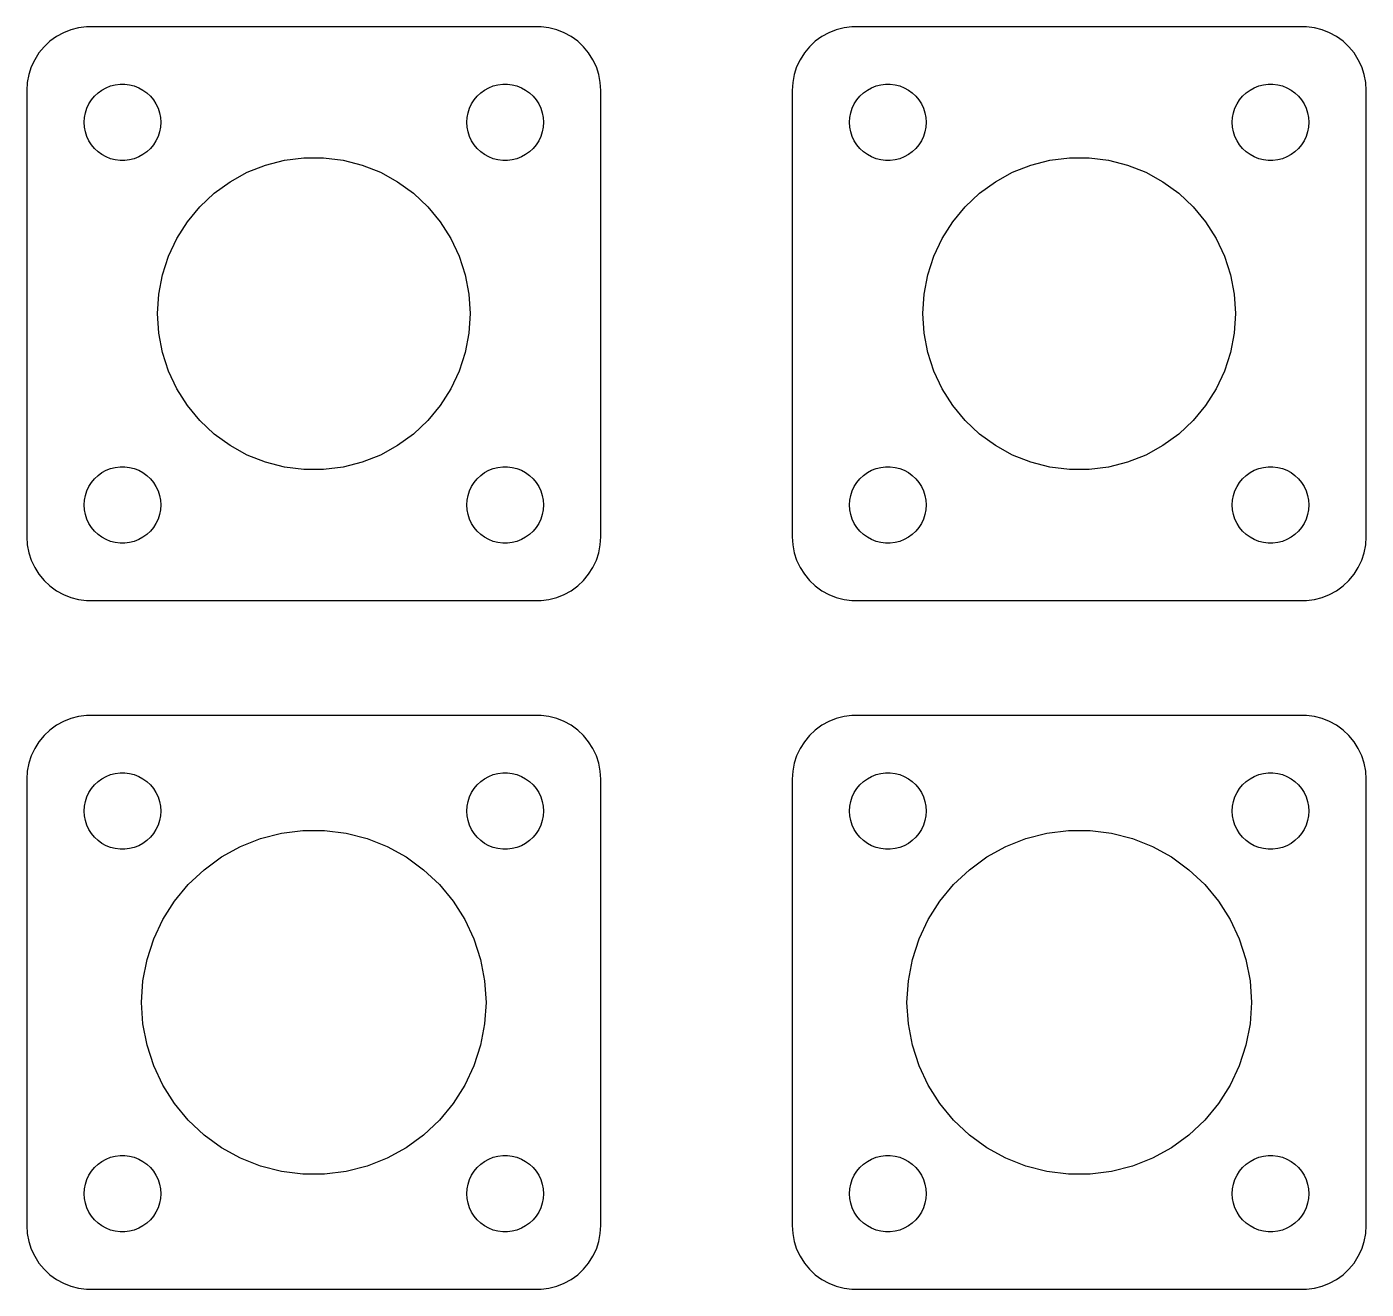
# Model space of a CAD drawing. Header units: metres. Extents: x -22 to 82, y 86 to 184.
import ezdxf

# ---------------------------------------------------------------- set-up
doc = ezdxf.new("R2010")
doc.units = ezdxf.units.M

msp = doc.modelspace()

# ---------------------------------------------------------------- linework, layer by layer
for p, q in [((-19.6289, 184.024), (-20.1791, 183.722)), ((-19.0451, 184.255), (-19.6289, 184.024)), ((-18.4369, 184.411), (-19.0451, 184.255)), ((-17.8139, 184.49), (-18.4369, 184.411)), ((17.8139, 184.49), (-17.8139, 184.49)), ((18.4369, 184.411), (17.8139, 184.49)), ((19.0451, 184.255), (18.4369, 184.411)), ((19.6289, 184.024), (19.0451, 184.255)), ((20.1791, 183.722), (19.6289, 184.024)), ((40.3711, 184.024), (39.8209, 183.722)), ((40.9549, 184.255), (40.3711, 184.024)), ((41.5631, 184.411), (40.9549, 184.255)), ((42.186, 184.49), (41.5631, 184.411)), ((77.8139, 184.49), (42.186, 184.49)), ((78.4369, 184.411), (77.8139, 184.49)), ((79.0451, 184.255), (78.4369, 184.411)), ((79.6289, 184.024), (79.0451, 184.255)), ((80.1791, 183.722), (79.6289, 184.024)), ((-21.1448, 182.923), (-21.5451, 182.439)), ((-20.6871, 183.353), (-21.1448, 182.923)), ((-20.1791, 183.722), (-20.6871, 183.353)), ((20.6871, 183.353), (20.1791, 183.722)), ((21.1448, 182.923), (20.6871, 183.353)), ((21.5451, 182.439), (21.1448, 182.923)), ((38.8551, 182.923), (38.4549, 182.439)), ((39.3129, 183.353), (38.8551, 182.923)), ((39.8209, 183.722), (39.3129, 183.353)), ((80.6871, 183.353), (80.1791, 183.722)), ((81.1448, 182.923), (80.6871, 183.353)), ((81.5451, 182.439), (81.1448, 182.923)), ((-21.8815, 181.909), (-22.1489, 181.341)), ((-21.5451, 182.439), (-21.8815, 181.909)), ((21.8815, 181.909), (21.5451, 182.439)), ((22.1489, 181.341), (21.8815, 181.909)), ((38.1185, 181.909), (37.8511, 181.341)), ((38.4549, 182.439), (38.1185, 181.909)), ((81.8815, 181.909), (81.5451, 182.439)), ((82.1489, 181.341), (81.8815, 181.909)), ((-22.3429, 180.743), (-22.4606, 180.127)), ((-22.1489, 181.341), (-22.3429, 180.743)), ((22.3429, 180.743), (22.1489, 181.341)), ((22.4606, 180.127), (22.3429, 180.743)), ((37.6571, 180.743), (37.5394, 180.127)), ((37.8511, 181.341), (37.6571, 180.743)), ((82.3429, 180.743), (82.1489, 181.341)), ((82.4606, 180.127), (82.3429, 180.743)), ((-22.4606, 180.127), (-22.5, 179.5)), ((-16.6075, 179.533), (-16.2773, 179.714)), ((-16.2773, 179.714), (-15.927, 179.853)), ((-15.927, 179.853), (-15.5621, 179.947)), ((-15.5621, 179.947), (-15.1884, 179.994)), ((-15.1884, 179.994), (-14.8116, 179.994)), ((-14.8116, 179.994), (-14.4379, 179.947)), ((-14.4379, 179.947), (-14.0729, 179.853)), ((-14.0729, 179.853), (-13.7227, 179.714)), ((-13.7227, 179.714), (-13.3925, 179.533)), ((13.3925, 179.533), (13.7227, 179.714)), ((13.7227, 179.714), (14.0729, 179.853)), ((14.0729, 179.853), (14.4379, 179.947)), ((14.4379, 179.947), (14.8116, 179.994)), ((14.8116, 179.994), (15.1884, 179.994)), ((15.1884, 179.994), (15.5621, 179.947)), ((15.5621, 179.947), (15.927, 179.853)), ((15.927, 179.853), (16.2773, 179.714)), ((16.2773, 179.714), (16.6075, 179.533)), ((22.5, 179.5), (22.4606, 180.127)), ((37.5394, 180.127), (37.5, 179.5)), ((43.3925, 179.533), (43.7227, 179.714)), ((43.7227, 179.714), (44.0729, 179.853)), ((44.0729, 179.853), (44.4379, 179.947)), ((44.4379, 179.947), (44.8116, 179.994)), ((44.8116, 179.994), (45.1884, 179.994)), ((45.1884, 179.994), (45.5621, 179.947)), ((45.5621, 179.947), (45.927, 179.853)), ((45.927, 179.853), (46.2773, 179.714)), ((46.2773, 179.714), (46.6075, 179.533)), ((73.3925, 179.533), (73.7227, 179.714)), ((73.7227, 179.714), (74.073, 179.853)), ((74.073, 179.853), (74.4379, 179.947)), ((74.4379, 179.947), (74.8116, 179.994)), ((74.8116, 179.994), (75.1884, 179.994)), ((75.1884, 179.994), (75.5621, 179.947)), ((75.5621, 179.947), (75.927, 179.853)), ((75.927, 179.853), (76.2773, 179.714)), ((76.2773, 179.714), (76.6075, 179.533)), ((82.5, 179.5), (82.4606, 180.127)), ((-22.5, 179.5), (-22.5, 144.5)), ((-17.6289, 178.445), (-17.427, 178.763)), ((-17.427, 178.763), (-17.1869, 179.054)), ((-17.1869, 179.054), (-16.9123, 179.312)), ((-16.9123, 179.312), (-16.6075, 179.533)), ((-13.3925, 179.533), (-13.0877, 179.312)), ((-13.0877, 179.312), (-12.8131, 179.054)), ((-12.8131, 179.054), (-12.5729, 178.763)), ((-12.5729, 178.763), (-12.3711, 178.445)), ((12.3711, 178.445), (12.5729, 178.763)), ((12.5729, 178.763), (12.8131, 179.054)), ((12.8131, 179.054), (13.0877, 179.312)), ((13.0877, 179.312), (13.3925, 179.533)), ((16.6075, 179.533), (16.9123, 179.312)), ((16.9123, 179.312), (17.1869, 179.054)), ((17.1869, 179.054), (17.427, 178.763)), ((17.427, 178.763), (17.6289, 178.445)), ((22.5, 144.5), (22.5, 179.5)), ((37.5, 179.5), (37.5, 144.5)), ((42.3711, 178.445), (42.5729, 178.763)), ((42.5729, 178.763), (42.8131, 179.054)), ((42.8131, 179.054), (43.0877, 179.312)), ((43.0877, 179.312), (43.3925, 179.533)), ((46.6075, 179.533), (46.9123, 179.312)), ((46.9123, 179.312), (47.1869, 179.054)), ((47.1869, 179.054), (47.427, 178.763)), ((47.427, 178.763), (47.6289, 178.445)), ((72.3711, 178.445), (72.573, 178.763)), ((72.573, 178.763), (72.8131, 179.054)), ((72.8131, 179.054), (73.0877, 179.312)), ((73.0877, 179.312), (73.3925, 179.533)), ((76.6075, 179.533), (76.9123, 179.312)), ((76.9123, 179.312), (77.1869, 179.054)), ((77.1869, 179.054), (77.427, 178.763)), ((77.427, 178.763), (77.6289, 178.445)), ((82.5, 144.5), (82.5, 179.5)), ((-17.9763, 177.376), (-17.9057, 177.746)), ((-17.9057, 177.746), (-17.7893, 178.104)), ((-17.7893, 178.104), (-17.6289, 178.445)), ((-12.3711, 178.445), (-12.2107, 178.104)), ((-12.2107, 178.104), (-12.0942, 177.746)), ((-12.0942, 177.746), (-12.0237, 177.376)), ((12.0237, 177.376), (12.0942, 177.746)), ((12.0942, 177.746), (12.2107, 178.104)), ((12.2107, 178.104), (12.3711, 178.445)), ((17.6289, 178.445), (17.7893, 178.104)), ((17.7893, 178.104), (17.9057, 177.746)), ((17.9057, 177.746), (17.9763, 177.376)), ((42.0237, 177.376), (42.0942, 177.746)), ((42.0942, 177.746), (42.2107, 178.104)), ((42.2107, 178.104), (42.3711, 178.445)), ((47.6289, 178.445), (47.7893, 178.104)), ((47.7893, 178.104), (47.9057, 177.746)), ((47.9057, 177.746), (47.9763, 177.376)), ((72.0237, 177.376), (72.0943, 177.746)), ((72.0943, 177.746), (72.2107, 178.104)), ((72.2107, 178.104), (72.3711, 178.445)), ((77.6289, 178.445), (77.7893, 178.104)), ((77.7893, 178.104), (77.9057, 177.746)), ((77.9057, 177.746), (77.9763, 177.376)), ((-18, 177), (-17.9763, 177.376)), ((-17.9763, 176.624), (-18, 177)), ((-17.9057, 176.254), (-17.9763, 176.624)), ((-12.0237, 176.624), (-12.0942, 176.254)), ((-12.0237, 177.376), (-12, 177)), ((-12, 177), (-12.0237, 176.624)), ((12, 177), (12.0237, 177.376)), ((12.0237, 176.624), (12, 177)), ((12.0942, 176.254), (12.0237, 176.624)), ((17.9763, 176.624), (17.9057, 176.254)), ((17.9763, 177.376), (18, 177)), ((18, 177), (17.9763, 176.624)), ((42, 177), (42.0237, 177.376)), ((42.0237, 176.624), (42, 177)), ((42.0942, 176.254), (42.0237, 176.624)), ((47.9763, 176.624), (47.9057, 176.254)), ((47.9763, 177.376), (48, 177)), ((48, 177), (47.9763, 176.624)), ((72, 177), (72.0237, 177.376)), ((72.0237, 176.624), (72, 177)), ((72.0943, 176.254), (72.0237, 176.624)), ((77.9763, 176.624), (77.9057, 176.254)), ((77.9763, 177.376), (78, 177)), ((78, 177), (77.9763, 176.624)), ((-17.7893, 175.896), (-17.9057, 176.254)), ((-17.6289, 175.555), (-17.7893, 175.896)), ((-17.427, 175.237), (-17.6289, 175.555)), ((-12.3711, 175.555), (-12.5729, 175.237)), ((-12.2107, 175.896), (-12.3711, 175.555)), ((-12.0942, 176.254), (-12.2107, 175.896)), ((12.2107, 175.896), (12.0942, 176.254)), ((12.3711, 175.555), (12.2107, 175.896)), ((12.5729, 175.237), (12.3711, 175.555)), ((17.6289, 175.555), (17.427, 175.237)), ((17.7893, 175.896), (17.6289, 175.555)), ((17.9057, 176.254), (17.7893, 175.896)), ((42.2107, 175.896), (42.0942, 176.254)), ((42.3711, 175.555), (42.2107, 175.896)), ((42.5729, 175.237), (42.3711, 175.555)), ((47.6289, 175.555), (47.427, 175.237)), ((47.7893, 175.896), (47.6289, 175.555)), ((47.9057, 176.254), (47.7893, 175.896)), ((72.2107, 175.896), (72.0943, 176.254)), ((72.3711, 175.555), (72.2107, 175.896)), ((72.573, 175.237), (72.3711, 175.555)), ((77.6289, 175.555), (77.427, 175.237)), ((77.7893, 175.896), (77.6289, 175.555)), ((77.9057, 176.254), (77.7893, 175.896)), ((-17.1869, 174.946), (-17.427, 175.237)), ((-16.9123, 174.688), (-17.1869, 174.946)), ((-16.6075, 174.467), (-16.9123, 174.688)), ((-16.2773, 174.286), (-16.6075, 174.467)), ((-13.3925, 174.467), (-13.7227, 174.286)), ((-13.0877, 174.688), (-13.3925, 174.467)), ((-12.8131, 174.946), (-13.0877, 174.688)), ((-12.5729, 175.237), (-12.8131, 174.946)), ((12.8131, 174.946), (12.5729, 175.237)), ((13.0877, 174.688), (12.8131, 174.946)), ((13.3925, 174.467), (13.0877, 174.688)), ((13.7227, 174.286), (13.3925, 174.467)), ((16.6075, 174.467), (16.2773, 174.286)), ((16.9123, 174.688), (16.6075, 174.467)), ((17.1869, 174.946), (16.9123, 174.688)), ((17.427, 175.237), (17.1869, 174.946)), ((42.8131, 174.946), (42.5729, 175.237)), ((43.0877, 174.688), (42.8131, 174.946)), ((43.3925, 174.467), (43.0877, 174.688)), ((43.7227, 174.286), (43.3925, 174.467)), ((46.6075, 174.467), (46.2773, 174.286)), ((46.9123, 174.688), (46.6075, 174.467)), ((47.1869, 174.946), (46.9123, 174.688)), ((47.427, 175.237), (47.1869, 174.946)), ((72.8131, 174.946), (72.573, 175.237)), ((73.0877, 174.688), (72.8131, 174.946)), ((73.3925, 174.467), (73.0877, 174.688)), ((73.7227, 174.286), (73.3925, 174.467)), ((76.6075, 174.467), (76.2773, 174.286)), ((76.9123, 174.688), (76.6075, 174.467)), ((77.1869, 174.946), (76.9123, 174.688)), ((77.427, 175.237), (77.1869, 174.946)), ((-15.927, 174.147), (-16.2773, 174.286)), ((-15.5621, 174.053), (-15.927, 174.147)), ((-15.1884, 174.006), (-15.5621, 174.053)), ((-14.8116, 174.006), (-15.1884, 174.006)), ((-14.4379, 174.053), (-14.8116, 174.006)), ((-14.0729, 174.147), (-14.4379, 174.053)), ((-13.7227, 174.286), (-14.0729, 174.147)), ((-5.21579, 173.084), (-3.78545, 173.65)), ((-3.78545, 173.65), (-2.29541, 174.033)), ((-2.29541, 174.033), (-0.76918, 174.226)), ((-0.76918, 174.226), (0.76918, 174.226)), ((0.76918, 174.226), (2.29541, 174.033)), ((2.29541, 174.033), (3.78545, 173.65)), ((3.78545, 173.65), (5.21579, 173.084)), ((14.0729, 174.147), (13.7227, 174.286)), ((14.4379, 174.053), (14.0729, 174.147)), ((14.8116, 174.006), (14.4379, 174.053)), ((15.1884, 174.006), (14.8116, 174.006)), ((15.5621, 174.053), (15.1884, 174.006)), ((15.927, 174.147), (15.5621, 174.053)), ((16.2773, 174.286), (15.927, 174.147)), ((44.0729, 174.147), (43.7227, 174.286)), ((44.4379, 174.053), (44.0729, 174.147)), ((44.8116, 174.006), (44.4379, 174.053)), ((45.1884, 174.006), (44.8116, 174.006)), ((45.5621, 174.053), (45.1884, 174.006)), ((45.927, 174.147), (45.5621, 174.053)), ((46.2773, 174.286), (45.927, 174.147)), ((54.7842, 173.084), (56.2145, 173.65)), ((56.2145, 173.65), (57.7046, 174.033)), ((57.7046, 174.033), (59.2308, 174.226)), ((59.2308, 174.226), (60.7692, 174.226)), ((60.7692, 174.226), (62.2954, 174.033)), ((62.2954, 174.033), (63.7854, 173.65)), ((63.7854, 173.65), (65.2158, 173.084)), ((74.073, 174.147), (73.7227, 174.286)), ((74.4379, 174.053), (74.073, 174.147)), ((74.8116, 174.006), (74.4379, 174.053)), ((75.1884, 174.006), (74.8116, 174.006)), ((75.5621, 174.053), (75.1884, 174.006)), ((75.927, 174.147), (75.5621, 174.053)), ((76.2773, 174.286), (75.927, 174.147)), ((-7.80844, 171.439), (-6.56387, 172.343)), ((-6.56387, 172.343), (-5.21579, 173.084)), ((5.21579, 173.084), (6.56387, 172.343)), ((6.56387, 172.343), (7.80844, 171.439)), ((52.1916, 171.439), (53.4361, 172.343)), ((53.4361, 172.343), (54.7842, 173.084)), ((65.2158, 173.084), (66.5639, 172.343)), ((66.5639, 172.343), (67.8084, 171.439)), ((-8.92986, 170.386), (-7.80844, 171.439)), ((7.80844, 171.439), (8.92986, 170.386)), ((51.0701, 170.386), (52.1916, 171.439)), ((67.8084, 171.439), (68.9299, 170.386)), ((-9.91045, 169.2), (-8.92986, 170.386)), ((8.92986, 170.386), (9.91045, 169.2)), ((50.0895, 169.2), (51.0701, 170.386)), ((68.9299, 170.386), (69.9105, 169.2)), ((-10.7348, 167.901), (-9.91045, 169.2)), ((9.91045, 169.2), (10.7348, 167.901)), ((49.2652, 167.901), (50.0895, 169.2)), ((69.9105, 169.2), (70.7348, 167.901)), ((-11.3898, 166.51), (-10.7348, 167.901)), ((10.7348, 167.901), (11.3898, 166.51)), ((48.6102, 166.51), (49.2652, 167.901)), ((70.7348, 167.901), (71.3898, 166.51)), ((-11.8651, 165.046), (-11.3898, 166.51)), ((11.3898, 166.51), (11.8651, 165.046)), ((48.1349, 165.046), (48.6102, 166.51)), ((71.3898, 166.51), (71.8651, 165.046)), ((-12.1534, 163.535), (-11.8651, 165.046)), ((11.8651, 165.046), (12.1534, 163.535)), ((47.8466, 163.535), (48.1349, 165.046)), ((71.8651, 165.046), (72.1534, 163.535)), ((-12.25, 162), (-12.1534, 163.535)), ((12.1534, 163.535), (12.25, 162)), ((47.75, 162), (47.8466, 163.535)), ((72.1534, 163.535), (72.25, 162)), ((-12.1534, 160.465), (-12.25, 162)), ((12.25, 162), (12.1534, 160.465)), ((47.8466, 160.465), (47.75, 162)), ((72.25, 162), (72.1534, 160.465)), ((-11.8651, 158.954), (-12.1534, 160.465)), ((12.1534, 160.465), (11.8651, 158.954)), ((48.1349, 158.954), (47.8466, 160.465)), ((72.1534, 160.465), (71.8651, 158.954)), ((-11.3898, 157.49), (-11.8651, 158.954)), ((11.8651, 158.954), (11.3898, 157.49)), ((48.6102, 157.49), (48.1349, 158.954)), ((71.8651, 158.954), (71.3898, 157.49)), ((-10.7348, 156.099), (-11.3898, 157.49)), ((11.3898, 157.49), (10.7348, 156.099)), ((49.2652, 156.099), (48.6102, 157.49)), ((71.3898, 157.49), (70.7348, 156.099)), ((-9.91045, 154.8), (-10.7348, 156.099)), ((10.7348, 156.099), (9.91045, 154.8)), ((50.0895, 154.8), (49.2652, 156.099)), ((70.7348, 156.099), (69.9105, 154.8)), ((-8.92986, 153.614), (-9.91045, 154.8)), ((9.91045, 154.8), (8.92986, 153.614)), ((51.0701, 153.614), (50.0895, 154.8)), ((69.9105, 154.8), (68.9299, 153.614)), ((-7.80844, 152.561), (-8.92986, 153.614)), ((8.92986, 153.614), (7.80844, 152.561)), ((52.1916, 152.561), (51.0701, 153.614)), ((68.9299, 153.614), (67.8084, 152.561)), ((-6.56387, 151.657), (-7.80844, 152.561)), ((7.80844, 152.561), (6.56387, 151.657)), ((53.4361, 151.657), (52.1916, 152.561)), ((67.8084, 152.561), (66.5639, 151.657)), ((-5.21579, 150.916), (-6.56387, 151.657)), ((6.56387, 151.657), (5.21579, 150.916)), ((54.7842, 150.916), (53.4361, 151.657)), ((66.5639, 151.657), (65.2158, 150.916)), ((-3.78545, 150.35), (-5.21579, 150.916)), ((-2.29541, 149.967), (-3.78545, 150.35)), ((3.78545, 150.35), (2.29541, 149.967)), ((5.21579, 150.916), (3.78545, 150.35)), ((56.2145, 150.35), (54.7842, 150.916)), ((57.7046, 149.967), (56.2145, 150.35)), ((63.7854, 150.35), (62.2954, 149.967)), ((65.2158, 150.916), (63.7854, 150.35)), ((-17.1869, 149.054), (-16.9123, 149.312)), ((-16.9123, 149.312), (-16.6075, 149.533)), ((-16.6075, 149.533), (-16.2773, 149.714)), ((-16.2773, 149.714), (-15.927, 149.853)), ((-15.927, 149.853), (-15.5621, 149.947)), ((-15.5621, 149.947), (-15.1884, 149.994)), ((-15.1884, 149.994), (-14.8116, 149.994)), ((-14.8116, 149.994), (-14.4379, 149.947)), ((-14.4379, 149.947), (-14.0729, 149.853)), ((-14.0729, 149.853), (-13.7227, 149.714)), ((-13.7227, 149.714), (-13.3925, 149.533)), ((-13.3925, 149.533), (-13.0877, 149.312)), ((-13.0877, 149.312), (-12.8131, 149.054)), ((-0.76918, 149.774), (-2.29541, 149.967)), ((0.76918, 149.774), (-0.76918, 149.774)), ((2.29541, 149.967), (0.76918, 149.774)), ((12.8131, 149.054), (13.0877, 149.312)), ((13.0877, 149.312), (13.3925, 149.533)), ((13.3925, 149.533), (13.7227, 149.714)), ((13.7227, 149.714), (14.0729, 149.853)), ((14.0729, 149.853), (14.4379, 149.947)), ((14.4379, 149.947), (14.8116, 149.994)), ((14.8116, 149.994), (15.1884, 149.994)), ((15.1884, 149.994), (15.5621, 149.947)), ((15.5621, 149.947), (15.927, 149.853)), ((15.927, 149.853), (16.2773, 149.714)), ((16.2773, 149.714), (16.6075, 149.533)), ((16.6075, 149.533), (16.9123, 149.312)), ((16.9123, 149.312), (17.1869, 149.054)), ((42.8131, 149.054), (43.0877, 149.312)), ((43.0877, 149.312), (43.3925, 149.533)), ((43.3925, 149.533), (43.7227, 149.714)), ((43.7227, 149.714), (44.0729, 149.853)), ((44.0729, 149.853), (44.4379, 149.947)), ((44.4379, 149.947), (44.8116, 149.994)), ((44.8116, 149.994), (45.1884, 149.994)), ((45.1884, 149.994), (45.5621, 149.947)), ((45.5621, 149.947), (45.927, 149.853)), ((45.927, 149.853), (46.2773, 149.714)), ((46.2773, 149.714), (46.6075, 149.533)), ((46.6075, 149.533), (46.9123, 149.312)), ((46.9123, 149.312), (47.1869, 149.054)), ((59.2308, 149.774), (57.7046, 149.967)), ((60.7692, 149.774), (59.2308, 149.774)), ((62.2954, 149.967), (60.7692, 149.774)), ((72.8131, 149.054), (73.0877, 149.312)), ((73.0877, 149.312), (73.3925, 149.533)), ((73.3925, 149.533), (73.7227, 149.714)), ((73.7227, 149.714), (74.073, 149.853)), ((74.073, 149.853), (74.4379, 149.947)), ((74.4379, 149.947), (74.8116, 149.994)), ((74.8116, 149.994), (75.1884, 149.994)), ((75.1884, 149.994), (75.5621, 149.947)), ((75.5621, 149.947), (75.927, 149.853)), ((75.927, 149.853), (76.2773, 149.714)), ((76.2773, 149.714), (76.6075, 149.533)), ((76.6075, 149.533), (76.9123, 149.312)), ((76.9123, 149.312), (77.1869, 149.054)), ((-17.9057, 147.746), (-17.7893, 148.104)), ((-17.7893, 148.104), (-17.6289, 148.445)), ((-17.6289, 148.445), (-17.427, 148.763)), ((-17.427, 148.763), (-17.1869, 149.054)), ((-12.8131, 149.054), (-12.5729, 148.763)), ((-12.5729, 148.763), (-12.3711, 148.445)), ((-12.3711, 148.445), (-12.2107, 148.104)), ((-12.2107, 148.104), (-12.0942, 147.746)), ((12.0942, 147.746), (12.2107, 148.104)), ((12.2107, 148.104), (12.3711, 148.445)), ((12.3711, 148.445), (12.5729, 148.763)), ((12.5729, 148.763), (12.8131, 149.054)), ((17.1869, 149.054), (17.427, 148.763)), ((17.427, 148.763), (17.6289, 148.445)), ((17.6289, 148.445), (17.7893, 148.104)), ((17.7893, 148.104), (17.9057, 147.746)), ((42.0942, 147.746), (42.2107, 148.104)), ((42.2107, 148.104), (42.3711, 148.445)), ((42.3711, 148.445), (42.5729, 148.763)), ((42.5729, 148.763), (42.8131, 149.054)), ((47.1869, 149.054), (47.427, 148.763)), ((47.427, 148.763), (47.6289, 148.445)), ((47.6289, 148.445), (47.7893, 148.104)), ((47.7893, 148.104), (47.9057, 147.746)), ((72.0943, 147.746), (72.2107, 148.104)), ((72.2107, 148.104), (72.3711, 148.445)), ((72.3711, 148.445), (72.573, 148.763)), ((72.573, 148.763), (72.8131, 149.054)), ((77.1869, 149.054), (77.427, 148.763)), ((77.427, 148.763), (77.6289, 148.445)), ((77.6289, 148.445), (77.7893, 148.104)), ((77.7893, 148.104), (77.9057, 147.746)), ((-18, 147), (-17.9763, 147.376)), ((-17.9763, 146.624), (-18, 147)), ((-17.9763, 147.376), (-17.9057, 147.746)), ((-12.0942, 147.746), (-12.0237, 147.376)), ((-12.0237, 147.376), (-12, 147)), ((-12, 147), (-12.0237, 146.624)), ((12, 147), (12.0237, 147.376)), ((12.0237, 146.624), (12, 147)), ((12.0237, 147.376), (12.0942, 147.746)), ((17.9057, 147.746), (17.9763, 147.376)), ((17.9763, 147.376), (18, 147)), ((18, 147), (17.9763, 146.624)), ((42, 147), (42.0237, 147.376)), ((42.0237, 146.624), (42, 147)), ((42.0237, 147.376), (42.0942, 147.746)), ((47.9057, 147.746), (47.9763, 147.376)), ((47.9763, 147.376), (48, 147)), ((48, 147), (47.9763, 146.624)), ((72, 147), (72.0237, 147.376)), ((72.0237, 146.624), (72, 147)), ((72.0237, 147.376), (72.0943, 147.746)), ((77.9057, 147.746), (77.9763, 147.376)), ((77.9763, 147.376), (78, 147)), ((78, 147), (77.9763, 146.624)), ((-17.9057, 146.254), (-17.9763, 146.624)), ((-17.7893, 145.896), (-17.9057, 146.254)), ((-12.0942, 146.254), (-12.2107, 145.896)), ((-12.0237, 146.624), (-12.0942, 146.254)), ((12.0942, 146.254), (12.0237, 146.624)), ((12.2107, 145.896), (12.0942, 146.254)), ((17.9057, 146.254), (17.7893, 145.896)), ((17.9763, 146.624), (17.9057, 146.254)), ((42.0942, 146.254), (42.0237, 146.624)), ((42.2107, 145.896), (42.0942, 146.254)), ((47.9057, 146.254), (47.7893, 145.896)), ((47.9763, 146.624), (47.9057, 146.254)), ((72.0943, 146.254), (72.0237, 146.624)), ((72.2107, 145.896), (72.0943, 146.254)), ((77.9057, 146.254), (77.7893, 145.896)), ((77.9763, 146.624), (77.9057, 146.254)), ((-17.6289, 145.555), (-17.7893, 145.896)), ((-17.427, 145.237), (-17.6289, 145.555)), ((-17.1869, 144.946), (-17.427, 145.237)), ((-16.9123, 144.688), (-17.1869, 144.946)), ((-12.8131, 144.946), (-13.0877, 144.688)), ((-12.5729, 145.237), (-12.8131, 144.946)), ((-12.3711, 145.555), (-12.5729, 145.237)), ((-12.2107, 145.896), (-12.3711, 145.555)), ((12.3711, 145.555), (12.2107, 145.896)), ((12.5729, 145.237), (12.3711, 145.555)), ((12.8131, 144.946), (12.5729, 145.237)), ((13.0877, 144.688), (12.8131, 144.946)), ((17.1869, 144.946), (16.9123, 144.688)), ((17.427, 145.237), (17.1869, 144.946)), ((17.6289, 145.555), (17.427, 145.237)), ((17.7893, 145.896), (17.6289, 145.555)), ((42.3711, 145.555), (42.2107, 145.896)), ((42.5729, 145.237), (42.3711, 145.555)), ((42.8131, 144.946), (42.5729, 145.237)), ((43.0877, 144.688), (42.8131, 144.946)), ((47.1869, 144.946), (46.9123, 144.688)), ((47.427, 145.237), (47.1869, 144.946)), ((47.6289, 145.555), (47.427, 145.237)), ((47.7893, 145.896), (47.6289, 145.555)), ((72.3711, 145.555), (72.2107, 145.896)), ((72.573, 145.237), (72.3711, 145.555)), ((72.8131, 144.946), (72.573, 145.237)), ((73.0877, 144.688), (72.8131, 144.946)), ((77.1869, 144.946), (76.9123, 144.688)), ((77.427, 145.237), (77.1869, 144.946)), ((77.6289, 145.555), (77.427, 145.237)), ((77.7893, 145.896), (77.6289, 145.555)), ((-22.5, 144.5), (-22.4606, 143.873)), ((-22.4606, 143.873), (-22.3429, 143.257)), ((-16.6075, 144.467), (-16.9123, 144.688)), ((-16.2773, 144.286), (-16.6075, 144.467)), ((-15.927, 144.147), (-16.2773, 144.286)), ((-15.5621, 144.053), (-15.927, 144.147)), ((-15.1884, 144.006), (-15.5621, 144.053)), ((-14.8116, 144.006), (-15.1884, 144.006)), ((-14.4379, 144.053), (-14.8116, 144.006)), ((-14.0729, 144.147), (-14.4379, 144.053)), ((-13.7227, 144.286), (-14.0729, 144.147)), ((-13.3925, 144.467), (-13.7227, 144.286)), ((-13.0877, 144.688), (-13.3925, 144.467)), ((13.3925, 144.467), (13.0877, 144.688)), ((13.7227, 144.286), (13.3925, 144.467)), ((14.0729, 144.147), (13.7227, 144.286)), ((14.4379, 144.053), (14.0729, 144.147)), ((14.8116, 144.006), (14.4379, 144.053)), ((15.1884, 144.006), (14.8116, 144.006)), ((15.5621, 144.053), (15.1884, 144.006)), ((15.927, 144.147), (15.5621, 144.053)), ((16.2773, 144.286), (15.927, 144.147)), ((16.6075, 144.467), (16.2773, 144.286)), ((16.9123, 144.688), (16.6075, 144.467)), ((22.3429, 143.257), (22.4606, 143.873)), ((22.4606, 143.873), (22.5, 144.5)), ((37.5, 144.5), (37.5394, 143.873)), ((37.5394, 143.873), (37.6571, 143.257)), ((43.3925, 144.467), (43.0877, 144.688)), ((43.7227, 144.286), (43.3925, 144.467)), ((44.0729, 144.147), (43.7227, 144.286)), ((44.4379, 144.053), (44.0729, 144.147)), ((44.8116, 144.006), (44.4379, 144.053)), ((45.1884, 144.006), (44.8116, 144.006)), ((45.5621, 144.053), (45.1884, 144.006)), ((45.927, 144.147), (45.5621, 144.053)), ((46.2773, 144.286), (45.927, 144.147)), ((46.6075, 144.467), (46.2773, 144.286)), ((46.9123, 144.688), (46.6075, 144.467)), ((73.3925, 144.467), (73.0877, 144.688)), ((73.7227, 144.286), (73.3925, 144.467)), ((74.073, 144.147), (73.7227, 144.286)), ((74.4379, 144.053), (74.073, 144.147)), ((74.8116, 144.006), (74.4379, 144.053)), ((75.1884, 144.006), (74.8116, 144.006)), ((75.5621, 144.053), (75.1884, 144.006)), ((75.927, 144.147), (75.5621, 144.053)), ((76.2773, 144.286), (75.927, 144.147)), ((76.6075, 144.467), (76.2773, 144.286)), ((76.9123, 144.688), (76.6075, 144.467)), ((82.3429, 143.257), (82.4606, 143.873)), ((82.4606, 143.873), (82.5, 144.5)), ((-22.3429, 143.257), (-22.1489, 142.659)), ((22.1489, 142.659), (22.3429, 143.257)), ((37.6571, 143.257), (37.8511, 142.659)), ((82.1489, 142.659), (82.3429, 143.257)), ((-22.1489, 142.659), (-21.8815, 142.091)), ((-21.8815, 142.091), (-21.5451, 141.561)), ((21.5451, 141.561), (21.8815, 142.091)), ((21.8815, 142.091), (22.1489, 142.659)), ((37.8511, 142.659), (38.1185, 142.091)), ((38.1185, 142.091), (38.4549, 141.561)), ((81.5451, 141.561), (81.8815, 142.091)), ((81.8815, 142.091), (82.1489, 142.659)), ((-21.5451, 141.561), (-21.1448, 141.077)), ((-21.1448, 141.077), (-20.6871, 140.647)), ((20.6871, 140.647), (21.1448, 141.077)), ((21.1448, 141.077), (21.5451, 141.561)), ((38.4549, 141.561), (38.8551, 141.077)), ((38.8551, 141.077), (39.3129, 140.647)), ((80.6871, 140.647), (81.1448, 141.077)), ((81.1448, 141.077), (81.5451, 141.561)), ((-20.6871, 140.647), (-20.1791, 140.278)), ((-20.1791, 140.278), (-19.6289, 139.976)), ((-19.6289, 139.976), (-19.0451, 139.745)), ((-19.0451, 139.745), (-18.4369, 139.589)), ((18.4369, 139.589), (19.0451, 139.745)), ((19.0451, 139.745), (19.6289, 139.976)), ((19.6289, 139.976), (20.1791, 140.278)), ((20.1791, 140.278), (20.6871, 140.647)), ((39.3129, 140.647), (39.8209, 140.278)), ((39.8209, 140.278), (40.3711, 139.976)), ((40.3711, 139.976), (40.9549, 139.745)), ((40.9549, 139.745), (41.5631, 139.589)), ((78.4369, 139.589), (79.0451, 139.745)), ((79.0451, 139.745), (79.6289, 139.976)), ((79.6289, 139.976), (80.1791, 140.278)), ((80.1791, 140.278), (80.6871, 140.647)), ((-18.4369, 139.589), (-17.8139, 139.51)), ((-17.8139, 139.51), (17.8139, 139.51)), ((17.8139, 139.51), (18.4369, 139.589)), ((41.5631, 139.589), (42.186, 139.51)), ((42.186, 139.51), (77.8139, 139.51)), ((77.8139, 139.51), (78.4369, 139.589)), ((-19.0451, 130.255), (-19.6289, 130.024)), ((-18.4369, 130.411), (-19.0451, 130.255)), ((-17.8139, 130.49), (-18.4369, 130.411)), ((17.8139, 130.49), (-17.8139, 130.49)), ((18.4369, 130.411), (17.8139, 130.49)), ((19.0451, 130.255), (18.4369, 130.411)), ((19.6289, 130.024), (19.0451, 130.255)), ((40.9549, 130.255), (40.3711, 130.024)), ((41.5631, 130.411), (40.9549, 130.255)), ((42.186, 130.49), (41.5631, 130.411)), ((77.8139, 130.49), (42.186, 130.49)), ((78.4369, 130.411), (77.8139, 130.49)), ((79.0451, 130.255), (78.4369, 130.411)), ((79.6289, 130.024), (79.0451, 130.255)), ((-20.6871, 129.353), (-21.1448, 128.923)), ((-20.1791, 129.722), (-20.6871, 129.353)), ((-19.6289, 130.024), (-20.1791, 129.722)), ((20.1791, 129.722), (19.6289, 130.024)), ((20.6871, 129.353), (20.1791, 129.722)), ((21.1448, 128.923), (20.6871, 129.353)), ((39.3129, 129.353), (38.8551, 128.923)), ((39.8209, 129.722), (39.3129, 129.353)), ((40.3711, 130.024), (39.8209, 129.722)), ((80.1791, 129.722), (79.6289, 130.024)), ((80.6871, 129.353), (80.1791, 129.722)), ((81.1448, 128.923), (80.6871, 129.353)), ((-21.5451, 128.439), (-21.8815, 127.909)), ((-21.1448, 128.923), (-21.5451, 128.439)), ((21.5451, 128.439), (21.1448, 128.923)), ((21.8815, 127.909), (21.5451, 128.439)), ((38.4549, 128.439), (38.1185, 127.909)), ((38.8551, 128.923), (38.4549, 128.439)), ((81.5451, 128.439), (81.1448, 128.923)), ((81.8815, 127.909), (81.5451, 128.439)), ((-22.1489, 127.341), (-22.3429, 126.743)), ((-21.8815, 127.909), (-22.1489, 127.341)), ((22.1489, 127.341), (21.8815, 127.909)), ((22.3429, 126.743), (22.1489, 127.341)), ((37.8511, 127.341), (37.6571, 126.743)), ((38.1185, 127.909), (37.8511, 127.341)), ((82.1489, 127.341), (81.8815, 127.909)), ((82.3429, 126.743), (82.1489, 127.341)), ((-22.4606, 126.127), (-22.5, 125.5)), ((-22.3429, 126.743), (-22.4606, 126.127)), ((22.4606, 126.127), (22.3429, 126.743)), ((22.5, 125.5), (22.4606, 126.127)), ((37.5394, 126.127), (37.5, 125.5)), ((37.6571, 126.743), (37.5394, 126.127)), ((82.4606, 126.127), (82.3429, 126.743)), ((82.5, 125.5), (82.4606, 126.127)), ((-22.5, 125.5), (-22.5, 90.5)), ((-17.427, 124.763), (-17.1869, 125.054)), ((-17.1869, 125.054), (-16.9123, 125.312)), ((-16.9123, 125.312), (-16.6075, 125.533)), ((-16.6075, 125.533), (-16.2773, 125.714)), ((-16.2773, 125.714), (-15.927, 125.853)), ((-15.927, 125.853), (-15.5621, 125.947)), ((-15.5621, 125.947), (-15.1884, 125.994)), ((-15.1884, 125.994), (-14.8116, 125.994)), ((-14.8116, 125.994), (-14.4379, 125.947)), ((-14.4379, 125.947), (-14.0729, 125.853)), ((-14.0729, 125.853), (-13.7227, 125.714)), ((-13.7227, 125.714), (-13.3925, 125.533)), ((-13.3925, 125.533), (-13.0877, 125.312)), ((-13.0877, 125.312), (-12.8131, 125.054)), ((-12.8131, 125.054), (-12.5729, 124.763)), ((12.5729, 124.763), (12.8131, 125.054)), ((12.8131, 125.054), (13.0877, 125.312)), ((13.0877, 125.312), (13.3925, 125.533)), ((13.3925, 125.533), (13.7227, 125.714)), ((13.7227, 125.714), (14.0729, 125.853)), ((14.0729, 125.853), (14.4379, 125.947)), ((14.4379, 125.947), (14.8116, 125.994)), ((14.8116, 125.994), (15.1884, 125.994)), ((15.1884, 125.994), (15.5621, 125.947)), ((15.5621, 125.947), (15.927, 125.853)), ((15.927, 125.853), (16.2773, 125.714)), ((16.2773, 125.714), (16.6075, 125.533)), ((16.6075, 125.533), (16.9123, 125.312)), ((16.9123, 125.312), (17.1869, 125.054)), ((17.1869, 125.054), (17.427, 124.763)), ((22.5, 90.5), (22.5, 125.5)), ((37.5, 125.5), (37.5, 90.5)), ((42.5729, 124.763), (42.8131, 125.054)), ((42.8131, 125.054), (43.0877, 125.312)), ((43.0877, 125.312), (43.3925, 125.533)), ((43.3925, 125.533), (43.7227, 125.714)), ((43.7227, 125.714), (44.0729, 125.853)), ((44.0729, 125.853), (44.4379, 125.947)), ((44.4379, 125.947), (44.8116, 125.994)), ((44.8116, 125.994), (45.1884, 125.994)), ((45.1884, 125.994), (45.5621, 125.947)), ((45.5621, 125.947), (45.927, 125.853)), ((45.927, 125.853), (46.2773, 125.714)), ((46.2773, 125.714), (46.6075, 125.533)), ((46.6075, 125.533), (46.9123, 125.312)), ((46.9123, 125.312), (47.1869, 125.054)), ((47.1869, 125.054), (47.427, 124.763)), ((72.573, 124.763), (72.8131, 125.054)), ((72.8131, 125.054), (73.0877, 125.312)), ((73.0877, 125.312), (73.3925, 125.533)), ((73.3925, 125.533), (73.7227, 125.714)), ((73.7227, 125.714), (74.073, 125.853)), ((74.073, 125.853), (74.4379, 125.947)), ((74.4379, 125.947), (74.8116, 125.994)), ((74.8116, 125.994), (75.1884, 125.994)), ((75.1884, 125.994), (75.5621, 125.947)), ((75.5621, 125.947), (75.927, 125.853)), ((75.927, 125.853), (76.2773, 125.714)), ((76.2773, 125.714), (76.6075, 125.533)), ((76.6075, 125.533), (76.9123, 125.312)), ((76.9123, 125.312), (77.1869, 125.054)), ((77.1869, 125.054), (77.427, 124.763)), ((82.5, 90.5), (82.5, 125.5)), ((-17.9057, 123.746), (-17.7893, 124.104)), ((-17.7893, 124.104), (-17.6289, 124.445)), ((-17.6289, 124.445), (-17.427, 124.763)), ((-12.5729, 124.763), (-12.3711, 124.445)), ((-12.3711, 124.445), (-12.2107, 124.104)), ((-12.2107, 124.104), (-12.0942, 123.746)), ((12.0942, 123.746), (12.2107, 124.104)), ((12.2107, 124.104), (12.3711, 124.445)), ((12.3711, 124.445), (12.5729, 124.763)), ((17.427, 124.763), (17.6289, 124.445)), ((17.6289, 124.445), (17.7893, 124.104)), ((17.7893, 124.104), (17.9057, 123.746)), ((42.0942, 123.746), (42.2107, 124.104)), ((42.2107, 124.104), (42.3711, 124.445)), ((42.3711, 124.445), (42.5729, 124.763)), ((47.427, 124.763), (47.6289, 124.445)), ((47.6289, 124.445), (47.7893, 124.104)), ((47.7893, 124.104), (47.9057, 123.746)), ((72.0943, 123.746), (72.2107, 124.104)), ((72.2107, 124.104), (72.3711, 124.445)), ((72.3711, 124.445), (72.573, 124.763)), ((77.427, 124.763), (77.6289, 124.445)), ((77.6289, 124.445), (77.7893, 124.104)), ((77.7893, 124.104), (77.9057, 123.746)), ((-18, 123), (-17.9763, 123.376)), ((-17.9763, 122.624), (-18, 123)), ((-17.9763, 123.376), (-17.9057, 123.746)), ((-12.0942, 123.746), (-12.0237, 123.376)), ((-12.0237, 123.376), (-12, 123)), ((-12, 123), (-12.0237, 122.624)), ((12, 123), (12.0237, 123.376)), ((12.0237, 122.624), (12, 123)), ((12.0237, 123.376), (12.0942, 123.746)), ((17.9057, 123.746), (17.9763, 123.376)), ((17.9763, 123.376), (18, 123)), ((18, 123), (17.9763, 122.624)), ((42, 123), (42.0237, 123.376)), ((42.0237, 122.624), (42, 123)), ((42.0237, 123.376), (42.0942, 123.746)), ((47.9057, 123.746), (47.9763, 123.376)), ((47.9763, 123.376), (48, 123)), ((48, 123), (47.9763, 122.624)), ((72, 123), (72.0237, 123.376)), ((72.0237, 122.624), (72, 123)), ((72.0237, 123.376), (72.0943, 123.746)), ((77.9057, 123.746), (77.9763, 123.376)), ((77.9763, 123.376), (78, 123)), ((78, 123), (77.9763, 122.624)), ((-17.9057, 122.254), (-17.9763, 122.624)), ((-17.7893, 121.896), (-17.9057, 122.254)), ((-17.6289, 121.555), (-17.7893, 121.896)), ((-12.2107, 121.896), (-12.3711, 121.555)), ((-12.0942, 122.254), (-12.2107, 121.896)), ((-12.0237, 122.624), (-12.0942, 122.254)), ((12.0942, 122.254), (12.0237, 122.624)), ((12.2107, 121.896), (12.0942, 122.254)), ((12.3711, 121.555), (12.2107, 121.896)), ((17.7893, 121.896), (17.6289, 121.555)), ((17.9057, 122.254), (17.7893, 121.896)), ((17.9763, 122.624), (17.9057, 122.254)), ((42.0942, 122.254), (42.0237, 122.624)), ((42.2107, 121.896), (42.0942, 122.254)), ((42.3711, 121.555), (42.2107, 121.896)), ((47.7893, 121.896), (47.6289, 121.555)), ((47.9057, 122.254), (47.7893, 121.896)), ((47.9763, 122.624), (47.9057, 122.254)), ((72.0943, 122.254), (72.0237, 122.624)), ((72.2107, 121.896), (72.0943, 122.254)), ((72.3711, 121.555), (72.2107, 121.896)), ((77.7893, 121.896), (77.6289, 121.555)), ((77.9057, 122.254), (77.7893, 121.896)), ((77.9763, 122.624), (77.9057, 122.254)), ((-17.427, 121.237), (-17.6289, 121.555)), ((-17.1869, 120.946), (-17.427, 121.237)), ((-16.9123, 120.688), (-17.1869, 120.946)), ((-12.8131, 120.946), (-13.0877, 120.688)), ((-12.5729, 121.237), (-12.8131, 120.946)), ((-12.3711, 121.555), (-12.5729, 121.237)), ((-5.74802, 120.215), (-4.17172, 120.839)), ((-4.17172, 120.839), (-2.52963, 121.261)), ((-2.52963, 121.261), (-0.84767, 121.473)), ((-0.84767, 121.473), (0.84767, 121.473)), ((0.84767, 121.473), (2.52963, 121.261)), ((2.52963, 121.261), (4.17172, 120.839)), ((4.17172, 120.839), (5.74802, 120.215)), ((12.5729, 121.237), (12.3711, 121.555)), ((12.8131, 120.946), (12.5729, 121.237)), ((13.0877, 120.688), (12.8131, 120.946)), ((17.1869, 120.946), (16.9123, 120.688)), ((17.427, 121.237), (17.1869, 120.946)), ((17.6289, 121.555), (17.427, 121.237)), ((42.5729, 121.237), (42.3711, 121.555)), ((42.8131, 120.946), (42.5729, 121.237)), ((43.0877, 120.688), (42.8131, 120.946)), ((47.1869, 120.946), (46.9123, 120.688)), ((47.427, 121.237), (47.1869, 120.946)), ((47.6289, 121.555), (47.427, 121.237)), ((54.252, 120.215), (55.8283, 120.839)), ((55.8283, 120.839), (57.4704, 121.261)), ((57.4704, 121.261), (59.1523, 121.473)), ((59.1523, 121.473), (60.8477, 121.473)), ((60.8477, 121.473), (62.5296, 121.261)), ((62.5296, 121.261), (64.1717, 120.839)), ((64.1717, 120.839), (65.748, 120.215)), ((72.573, 121.237), (72.3711, 121.555)), ((72.8131, 120.946), (72.573, 121.237)), ((73.0877, 120.688), (72.8131, 120.946)), ((77.1869, 120.946), (76.9123, 120.688)), ((77.427, 121.237), (77.1869, 120.946)), ((77.6289, 121.555), (77.427, 121.237)), ((-16.6075, 120.467), (-16.9123, 120.688)), ((-16.2773, 120.286), (-16.6075, 120.467)), ((-15.927, 120.147), (-16.2773, 120.286)), ((-15.5621, 120.053), (-15.927, 120.147)), ((-15.1884, 120.006), (-15.5621, 120.053)), ((-14.8116, 120.006), (-15.1884, 120.006)), ((-14.4379, 120.053), (-14.8116, 120.006)), ((-14.0729, 120.147), (-14.4379, 120.053)), ((-13.7227, 120.286), (-14.0729, 120.147)), ((-13.3925, 120.467), (-13.7227, 120.286)), ((-13.0877, 120.688), (-13.3925, 120.467)), ((-7.23366, 119.398), (-5.74802, 120.215)), ((5.74802, 120.215), (7.23366, 119.398)), ((13.3925, 120.467), (13.0877, 120.688)), ((13.7227, 120.286), (13.3925, 120.467)), ((14.0729, 120.147), (13.7227, 120.286)), ((14.4379, 120.053), (14.0729, 120.147)), ((14.8116, 120.006), (14.4379, 120.053)), ((15.1884, 120.006), (14.8116, 120.006)), ((15.5621, 120.053), (15.1884, 120.006)), ((15.927, 120.147), (15.5621, 120.053)), ((16.2773, 120.286), (15.927, 120.147)), ((16.6075, 120.467), (16.2773, 120.286)), ((16.9123, 120.688), (16.6075, 120.467)), ((43.3925, 120.467), (43.0877, 120.688)), ((43.7227, 120.286), (43.3925, 120.467)), ((44.0729, 120.147), (43.7227, 120.286)), ((44.4379, 120.053), (44.0729, 120.147)), ((44.8116, 120.006), (44.4379, 120.053)), ((45.1884, 120.006), (44.8116, 120.006)), ((45.5621, 120.053), (45.1884, 120.006)), ((45.927, 120.147), (45.5621, 120.053)), ((46.2773, 120.286), (45.927, 120.147)), ((46.6075, 120.467), (46.2773, 120.286)), ((46.9123, 120.688), (46.6075, 120.467)), ((52.7663, 119.398), (54.252, 120.215)), ((65.748, 120.215), (67.2337, 119.398)), ((73.3925, 120.467), (73.0877, 120.688)), ((73.7227, 120.286), (73.3925, 120.467)), ((74.073, 120.147), (73.7227, 120.286)), ((74.4379, 120.053), (74.073, 120.147)), ((74.8116, 120.006), (74.4379, 120.053)), ((75.1884, 120.006), (74.8116, 120.006)), ((75.5621, 120.053), (75.1884, 120.006)), ((75.927, 120.147), (75.5621, 120.053)), ((76.2773, 120.286), (75.927, 120.147)), ((76.6075, 120.467), (76.2773, 120.286)), ((76.9123, 120.688), (76.6075, 120.467)), ((-8.60521, 118.402), (-7.23366, 119.398)), ((7.23366, 119.398), (8.60521, 118.402)), ((51.3948, 118.402), (52.7663, 119.398)), ((67.2337, 119.398), (68.6052, 118.402)), ((-9.84106, 117.241), (-8.60521, 118.402)), ((8.60521, 118.402), (9.84106, 117.241)), ((50.1589, 117.241), (51.3948, 118.402)), ((68.6052, 118.402), (69.8411, 117.241)), ((-10.9217, 115.935), (-9.84106, 117.241)), ((9.84106, 117.241), (10.9217, 115.935)), ((49.0783, 115.935), (50.1589, 117.241)), ((69.8411, 117.241), (70.9217, 115.935)), ((-11.8301, 114.504), (-10.9217, 115.935)), ((10.9217, 115.935), (11.8301, 114.504)), ((48.1699, 114.504), (49.0783, 115.935)), ((70.9217, 115.935), (71.8301, 114.504)), ((-12.552, 112.97), (-11.8301, 114.504)), ((11.8301, 114.504), (12.552, 112.97)), ((47.448, 112.97), (48.1699, 114.504)), ((71.8301, 114.504), (72.552, 112.97)), ((-13.0759, 111.357), (-12.552, 112.97)), ((12.552, 112.97), (13.0759, 111.357)), ((46.9241, 111.357), (47.448, 112.97)), ((72.552, 112.97), (73.0759, 111.357)), ((-13.3935, 109.692), (-13.0759, 111.357)), ((13.0759, 111.357), (13.3935, 109.692)), ((46.6064, 109.692), (46.9241, 111.357)), ((73.0759, 111.357), (73.3935, 109.692)), ((-13.5, 108), (-13.3935, 109.692)), ((13.3935, 109.692), (13.5, 108)), ((46.5, 108), (46.6064, 109.692)), ((73.3935, 109.692), (73.5, 108)), ((-13.3935, 106.308), (-13.5, 108)), ((13.5, 108), (13.3935, 106.308)), ((46.6064, 106.308), (46.5, 108)), ((73.5, 108), (73.3935, 106.308)), ((-13.0759, 104.643), (-13.3935, 106.308)), ((13.3935, 106.308), (13.0759, 104.643)), ((46.9241, 104.643), (46.6064, 106.308)), ((73.3935, 106.308), (73.0759, 104.643)), ((-12.552, 103.03), (-13.0759, 104.643)), ((13.0759, 104.643), (12.552, 103.03)), ((47.448, 103.03), (46.9241, 104.643)), ((73.0759, 104.643), (72.552, 103.03)), ((-11.8301, 101.496), (-12.552, 103.03)), ((12.552, 103.03), (11.8301, 101.496)), ((48.1699, 101.496), (47.448, 103.03)), ((72.552, 103.03), (71.8301, 101.496)), ((-10.9217, 100.065), (-11.8301, 101.496)), ((11.8301, 101.496), (10.9217, 100.065)), ((49.0783, 100.065), (48.1699, 101.496)), ((71.8301, 101.496), (70.9217, 100.065)), ((-9.84106, 98.7586), (-10.9217, 100.065)), ((10.9217, 100.065), (9.84106, 98.7586)), ((50.1589, 98.7586), (49.0783, 100.065)), ((70.9217, 100.065), (69.8411, 98.7586)), ((-8.60521, 97.5981), (-9.84106, 98.7586)), ((9.84106, 98.7586), (8.60521, 97.5981)), ((51.3948, 97.5981), (50.1589, 98.7586)), ((69.8411, 98.7586), (68.6052, 97.5981)), ((-7.23366, 96.6016), (-8.60521, 97.5981)), ((-5.74802, 95.7848), (-7.23366, 96.6016)), ((7.23366, 96.6016), (5.74802, 95.7848)), ((8.60521, 97.5981), (7.23366, 96.6016)), ((52.7663, 96.6016), (51.3948, 97.5981)), ((54.252, 95.7848), (52.7663, 96.6016)), ((67.2337, 96.6016), (65.748, 95.7848)), ((68.6052, 97.5981), (67.2337, 96.6016)), ((-16.6075, 95.533), (-16.2773, 95.7145)), ((-16.2773, 95.7145), (-15.927, 95.8532)), ((-15.927, 95.8532), (-15.5621, 95.9469)), ((-15.5621, 95.9469), (-15.1884, 95.9941)), ((-15.1884, 95.9941), (-14.8116, 95.9941)), ((-14.8116, 95.9941), (-14.4379, 95.9469)), ((-14.4379, 95.9469), (-14.0729, 95.8532)), ((-14.0729, 95.8532), (-13.7227, 95.7145)), ((-13.7227, 95.7145), (-13.3925, 95.533)), ((-4.17172, 95.1608), (-5.74802, 95.7848)), ((5.74802, 95.7848), (4.17172, 95.1608)), ((13.3925, 95.533), (13.7227, 95.7145)), ((13.7227, 95.7145), (14.0729, 95.8532)), ((14.0729, 95.8532), (14.4379, 95.9469)), ((14.4379, 95.9469), (14.8116, 95.9941)), ((14.8116, 95.9941), (15.1884, 95.9941)), ((15.1884, 95.9941), (15.5621, 95.9469)), ((15.5621, 95.9469), (15.927, 95.8532)), ((15.927, 95.8532), (16.2773, 95.7145)), ((16.2773, 95.7145), (16.6075, 95.533)), ((43.3925, 95.533), (43.7227, 95.7145)), ((43.7227, 95.7145), (44.0729, 95.8532)), ((44.0729, 95.8532), (44.4379, 95.9469)), ((44.4379, 95.9469), (44.8116, 95.9941)), ((44.8116, 95.9941), (45.1884, 95.9941)), ((45.1884, 95.9941), (45.5621, 95.9469)), ((45.5621, 95.9469), (45.927, 95.8532)), ((45.927, 95.8532), (46.2773, 95.7145)), ((46.2773, 95.7145), (46.6075, 95.533)), ((55.8283, 95.1608), (54.252, 95.7848)), ((65.748, 95.7848), (64.1717, 95.1608)), ((73.3925, 95.533), (73.7227, 95.7145)), ((73.7227, 95.7145), (74.073, 95.8532)), ((74.073, 95.8532), (74.4379, 95.9469)), ((74.4379, 95.9469), (74.8116, 95.9941)), ((74.8116, 95.9941), (75.1884, 95.9941)), ((75.1884, 95.9941), (75.5621, 95.9469)), ((75.5621, 95.9469), (75.927, 95.8532)), ((75.927, 95.8532), (76.2773, 95.7145)), ((76.2773, 95.7145), (76.6075, 95.533)), ((-17.6289, 94.4453), (-17.427, 94.7634)), ((-17.427, 94.7634), (-17.1869, 95.0536)), ((-17.1869, 95.0536), (-16.9123, 95.3116)), ((-16.9123, 95.3116), (-16.6075, 95.533)), ((-13.3925, 95.533), (-13.0877, 95.3116)), ((-13.0877, 95.3116), (-12.8131, 95.0536)), ((-12.8131, 95.0536), (-12.5729, 94.7634)), ((-12.5729, 94.7634), (-12.3711, 94.4453)), ((-2.52963, 94.7391), (-4.17172, 95.1608)), ((-0.84767, 94.5266), (-2.52963, 94.7391)), ((0.84767, 94.5266), (-0.84767, 94.5266)), ((2.52963, 94.7391), (0.84767, 94.5266)), ((4.17172, 95.1608), (2.52963, 94.7391)), ((12.3711, 94.4453), (12.5729, 94.7634)), ((12.5729, 94.7634), (12.8131, 95.0536)), ((12.8131, 95.0536), (13.0877, 95.3116)), ((13.0877, 95.3116), (13.3925, 95.533)), ((16.6075, 95.533), (16.9123, 95.3116)), ((16.9123, 95.3116), (17.1869, 95.0536)), ((17.1869, 95.0536), (17.427, 94.7634)), ((17.427, 94.7634), (17.6289, 94.4453)), ((42.3711, 94.4453), (42.5729, 94.7634)), ((42.5729, 94.7634), (42.8131, 95.0536)), ((42.8131, 95.0536), (43.0877, 95.3116)), ((43.0877, 95.3116), (43.3925, 95.533)), ((46.6075, 95.533), (46.9123, 95.3116)), ((46.9123, 95.3116), (47.1869, 95.0536)), ((47.1869, 95.0536), (47.427, 94.7634)), ((47.427, 94.7634), (47.6289, 94.4453)), ((57.4704, 94.7391), (55.8283, 95.1608)), ((59.1523, 94.5266), (57.4704, 94.7391)), ((60.8477, 94.5266), (59.1523, 94.5266)), ((62.5296, 94.7391), (60.8477, 94.5266)), ((64.1717, 95.1608), (62.5296, 94.7391)), ((72.3711, 94.4453), (72.573, 94.7634)), ((72.573, 94.7634), (72.8131, 95.0536)), ((72.8131, 95.0536), (73.0877, 95.3116)), ((73.0877, 95.3116), (73.3925, 95.533)), ((76.6075, 95.533), (76.9123, 95.3116)), ((76.9123, 95.3116), (77.1869, 95.0536)), ((77.1869, 95.0536), (77.427, 94.7634)), ((77.427, 94.7634), (77.6289, 94.4453)), ((-17.9763, 93.376), (-17.9057, 93.7461)), ((-17.9057, 93.7461), (-17.7893, 94.1044)), ((-17.7893, 94.1044), (-17.6289, 94.4453)), ((-12.3711, 94.4453), (-12.2107, 94.1044)), ((-12.2107, 94.1044), (-12.0942, 93.7461)), ((-12.0942, 93.7461), (-12.0237, 93.376)), ((12.0237, 93.376), (12.0942, 93.7461)), ((12.0942, 93.7461), (12.2107, 94.1044)), ((12.2107, 94.1044), (12.3711, 94.4453)), ((17.6289, 94.4453), (17.7893, 94.1044)), ((17.7893, 94.1044), (17.9057, 93.7461)), ((17.9057, 93.7461), (17.9763, 93.376)), ((42.0237, 93.376), (42.0942, 93.7461)), ((42.0942, 93.7461), (42.2107, 94.1044)), ((42.2107, 94.1044), (42.3711, 94.4453)), ((47.6289, 94.4453), (47.7893, 94.1044)), ((47.7893, 94.1044), (47.9057, 93.7461)), ((47.9057, 93.7461), (47.9763, 93.376)), ((72.0237, 93.376), (72.0943, 93.7461)), ((72.0943, 93.7461), (72.2107, 94.1044)), ((72.2107, 94.1044), (72.3711, 94.4453)), ((77.6289, 94.4453), (77.7893, 94.1044)), ((77.7893, 94.1044), (77.9057, 93.7461)), ((77.9057, 93.7461), (77.9763, 93.376)), ((-18, 93), (-17.9763, 93.376)), ((-17.9763, 92.624), (-18, 93)), ((-17.9057, 92.2539), (-17.9763, 92.624)), ((-12.0237, 92.624), (-12.0942, 92.2539)), ((-12.0237, 93.376), (-12, 93)), ((-12, 93), (-12.0237, 92.624)), ((12, 93), (12.0237, 93.376)), ((12.0237, 92.624), (12, 93)), ((12.0942, 92.2539), (12.0237, 92.624)), ((17.9763, 92.624), (17.9057, 92.2539)), ((17.9763, 93.376), (18, 93)), ((18, 93), (17.9763, 92.624)), ((42, 93), (42.0237, 93.376)), ((42.0237, 92.624), (42, 93)), ((42.0942, 92.2539), (42.0237, 92.624)), ((47.9763, 92.624), (47.9057, 92.2539)), ((47.9763, 93.376), (48, 93)), ((48, 93), (47.9763, 92.624)), ((72, 93), (72.0237, 93.376)), ((72.0237, 92.624), (72, 93)), ((72.0943, 92.2539), (72.0237, 92.624)), ((77.9763, 92.624), (77.9057, 92.2539)), ((77.9763, 93.376), (78, 93)), ((78, 93), (77.9763, 92.624)), ((-17.7893, 91.8956), (-17.9057, 92.2539)), ((-17.6289, 91.5547), (-17.7893, 91.8956)), ((-17.427, 91.2366), (-17.6289, 91.5547)), ((-12.3711, 91.5547), (-12.5729, 91.2366)), ((-12.2107, 91.8956), (-12.3711, 91.5547)), ((-12.0942, 92.2539), (-12.2107, 91.8956)), ((12.2107, 91.8956), (12.0942, 92.2539)), ((12.3711, 91.5547), (12.2107, 91.8956)), ((12.5729, 91.2366), (12.3711, 91.5547)), ((17.6289, 91.5547), (17.427, 91.2366)), ((17.7893, 91.8956), (17.6289, 91.5547)), ((17.9057, 92.2539), (17.7893, 91.8956)), ((42.2107, 91.8956), (42.0942, 92.2539)), ((42.3711, 91.5547), (42.2107, 91.8956)), ((42.5729, 91.2366), (42.3711, 91.5547)), ((47.6289, 91.5547), (47.427, 91.2366)), ((47.7893, 91.8956), (47.6289, 91.5547)), ((47.9057, 92.2539), (47.7893, 91.8956)), ((72.2107, 91.8956), (72.0943, 92.2539)), ((72.3711, 91.5547), (72.2107, 91.8956)), ((72.573, 91.2366), (72.3711, 91.5547)), ((77.6289, 91.5547), (77.427, 91.2366)), ((77.7893, 91.8956), (77.6289, 91.5547)), ((77.9057, 92.2539), (77.7893, 91.8956)), ((-22.5, 90.5), (-22.4606, 89.8733)), ((-17.1869, 90.9464), (-17.427, 91.2366)), ((-16.9123, 90.6885), (-17.1869, 90.9464)), ((-16.6075, 90.467), (-16.9123, 90.6885)), ((-16.2773, 90.2855), (-16.6075, 90.467)), ((-13.3925, 90.467), (-13.7227, 90.2855)), ((-13.0877, 90.6885), (-13.3925, 90.467)), ((-12.8131, 90.9464), (-13.0877, 90.6885)), ((-12.5729, 91.2366), (-12.8131, 90.9464)), ((12.8131, 90.9464), (12.5729, 91.2366)), ((13.0877, 90.6885), (12.8131, 90.9464)), ((13.3925, 90.467), (13.0877, 90.6885)), ((13.7227, 90.2855), (13.3925, 90.467)), ((16.6075, 90.467), (16.2773, 90.2855)), ((16.9123, 90.6885), (16.6075, 90.467)), ((17.1869, 90.9464), (16.9123, 90.6885)), ((17.427, 91.2366), (17.1869, 90.9464)), ((22.4606, 89.8733), (22.5, 90.5)), ((37.5, 90.5), (37.5394, 89.8733)), ((42.8131, 90.9464), (42.5729, 91.2366)), ((43.0877, 90.6885), (42.8131, 90.9464)), ((43.3925, 90.467), (43.0877, 90.6885)), ((43.7227, 90.2855), (43.3925, 90.467)), ((46.6075, 90.467), (46.2773, 90.2855)), ((46.9123, 90.6885), (46.6075, 90.467)), ((47.1869, 90.9464), (46.9123, 90.6885)), ((47.427, 91.2366), (47.1869, 90.9464)), ((72.8131, 90.9464), (72.573, 91.2366)), ((73.0877, 90.6885), (72.8131, 90.9464)), ((73.3925, 90.467), (73.0877, 90.6885)), ((73.7227, 90.2855), (73.3925, 90.467)), ((76.6075, 90.467), (76.2773, 90.2855)), ((76.9123, 90.6885), (76.6075, 90.467)), ((77.1869, 90.9464), (76.9123, 90.6885)), ((77.427, 91.2366), (77.1869, 90.9464)), ((82.4606, 89.8733), (82.5, 90.5)), ((-22.4606, 89.8733), (-22.3429, 89.2566)), ((-22.3429, 89.2566), (-22.1489, 88.6594)), ((-15.927, 90.1468), (-16.2773, 90.2855)), ((-15.5621, 90.0531), (-15.927, 90.1468)), ((-15.1884, 90.0059), (-15.5621, 90.0531)), ((-14.8116, 90.0059), (-15.1884, 90.0059)), ((-14.4379, 90.0531), (-14.8116, 90.0059)), ((-14.0729, 90.1468), (-14.4379, 90.0531)), ((-13.7227, 90.2855), (-14.0729, 90.1468)), ((14.0729, 90.1468), (13.7227, 90.2855)), ((14.4379, 90.0531), (14.0729, 90.1468)), ((14.8116, 90.0059), (14.4379, 90.0531)), ((15.1884, 90.0059), (14.8116, 90.0059)), ((15.5621, 90.0531), (15.1884, 90.0059)), ((15.927, 90.1468), (15.5621, 90.0531)), ((16.2773, 90.2855), (15.927, 90.1468)), ((22.1489, 88.6594), (22.3429, 89.2566)), ((22.3429, 89.2566), (22.4606, 89.8733)), ((37.5394, 89.8733), (37.6571, 89.2566)), ((37.6571, 89.2566), (37.8511, 88.6594)), ((44.0729, 90.1468), (43.7227, 90.2855)), ((44.4379, 90.0531), (44.0729, 90.1468)), ((44.8116, 90.0059), (44.4379, 90.0531)), ((45.1884, 90.0059), (44.8116, 90.0059)), ((45.5621, 90.0531), (45.1884, 90.0059)), ((45.927, 90.1468), (45.5621, 90.0531)), ((46.2773, 90.2855), (45.927, 90.1468)), ((74.073, 90.1468), (73.7227, 90.2855)), ((74.4379, 90.0531), (74.073, 90.1468)), ((74.8116, 90.0059), (74.4379, 90.0531)), ((75.1884, 90.0059), (74.8116, 90.0059)), ((75.5621, 90.0531), (75.1884, 90.0059)), ((75.927, 90.1468), (75.5621, 90.0531)), ((76.2773, 90.2855), (75.927, 90.1468)), ((82.1489, 88.6594), (82.3429, 89.2566)), ((82.3429, 89.2566), (82.4606, 89.8733)), ((-22.1489, 88.6594), (-21.8815, 88.0912)), ((21.8815, 88.0912), (22.1489, 88.6594)), ((37.8511, 88.6594), (38.1185, 88.0912)), ((81.8815, 88.0912), (82.1489, 88.6594)), ((-21.8815, 88.0912), (-21.5451, 87.5611)), ((-21.5451, 87.5611), (-21.1448, 87.0773)), ((21.1448, 87.0773), (21.5451, 87.5611)), ((21.5451, 87.5611), (21.8815, 88.0912)), ((38.1185, 88.0912), (38.4549, 87.5611)), ((38.4549, 87.5611), (38.8551, 87.0773)), ((81.1448, 87.0773), (81.5451, 87.5611)), ((81.5451, 87.5611), (81.8815, 88.0912)), ((-21.1448, 87.0773), (-20.6871, 86.6474)), ((-20.6871, 86.6474), (-20.1791, 86.2784)), ((-20.1791, 86.2784), (-19.6289, 85.9759)), ((19.6289, 85.9759), (20.1791, 86.2784)), ((20.1791, 86.2784), (20.6871, 86.6474)), ((20.6871, 86.6474), (21.1448, 87.0773)), ((38.8551, 87.0773), (39.3129, 86.6474)), ((39.3129, 86.6474), (39.8209, 86.2784)), ((39.8209, 86.2784), (40.3711, 85.9759)), ((79.6289, 85.9759), (80.1791, 86.2784)), ((80.1791, 86.2784), (80.6871, 86.6474)), ((80.6871, 86.6474), (81.1448, 87.0773)), ((-19.6289, 85.9759), (-19.0451, 85.7447)), ((-19.0451, 85.7447), (-18.4369, 85.5886)), ((-18.4369, 85.5886), (-17.8139, 85.5099)), ((-17.8139, 85.5099), (17.8139, 85.5099)), ((17.8139, 85.5099), (18.4369, 85.5886)), ((18.4369, 85.5886), (19.0451, 85.7447)), ((19.0451, 85.7447), (19.6289, 85.9759)), ((40.3711, 85.9759), (40.9549, 85.7447)), ((40.9549, 85.7447), (41.5631, 85.5886)), ((41.5631, 85.5886), (42.186, 85.5099)), ((42.186, 85.5099), (77.8139, 85.5099)), ((77.8139, 85.5099), (78.4369, 85.5886)), ((78.4369, 85.5886), (79.0451, 85.7447)), ((79.0451, 85.7447), (79.6289, 85.9759))]:
    msp.add_line(p, q)

doc.saveas('drawing.dxf')
